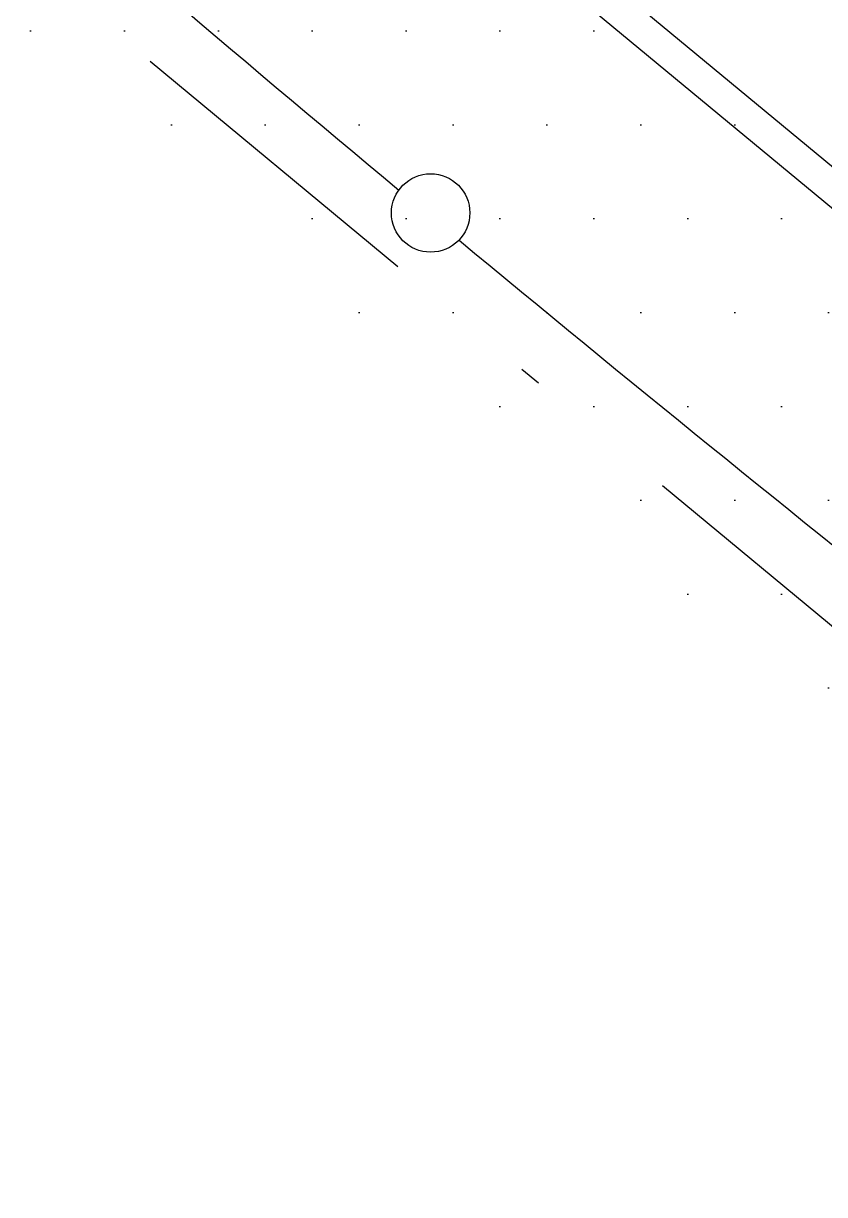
# Model space of a CAD drawing. Extents: x 506 to 706, y 928 to 1038.
# Drawn here: x 563.84 to 567.58, y 941.48 to 946.94 of the extents above; entities that cross this region are included whole.
import ezdxf

# ---------------------------------------------------------------- set-up
doc = ezdxf.new("R2010")
doc.units = 0
doc.header["$LTSCALE"] = 3
doc.header["$MEASUREMENT"] = 0
doc.linetypes.add('DASHDOT', pattern=[1, 0.5, -0.25, 0, -0.25])
for name, color, linetype in [('HAYCH', 30, 'CONTINUOUS'), ('LIN-ESCALERA', 41, 'CONTINUOUS'), ('PLACA-POLIU', 5, 'DASHDOT')]:
    doc.layers.add(name, color=color, linetype=linetype)

msp = doc.modelspace()

# ---------------------------------------------------------------- hatches: boundary and pattern name
at = {"layer": 'HAYCH'}
h = msp.add_hatch(dxfattribs=at)
h.set_pattern_fill('DOTS', color=256, scale=7, style=0)
h.set_pattern_definition([(0, (1271.9695, 616.589), (0.21875, 0.4375), [0, -0.4375])])
h.paths.add_polyline_path([(542.7895, 964.4101), (543.7438, 963.2401), (570.3094, 941.4782), (570.9971, 943.4297), (544.7951, 964.9692)])

# ---------------------------------------------------------------- linework, layer by layer
at = {"layer": 'LIN-ESCALERA'}
for p, q in [((570.7922, 943.6346), (544.9392, 965.0447)), ((570.6965, 943.5191), (544.7951, 964.9692))]:
    msp.add_line(p, q, dxfattribs=at)
msp.add_circle((565.7404, 946.0533), 0.1828, dxfattribs=at)
for start, end in [(228.995401, 230.188772), (230.334806, 231.545936)]:
    msp.add_arc((657.2239, 1056.0963), 143.1164, start, end, dxfattribs=at)
at = {"layer": 'PLACA-POLIU'}
msp.add_line((570.3633, 941.8474), (543.9213, 963.7453), dxfattribs=at)

doc.saveas('drawing.dxf')
